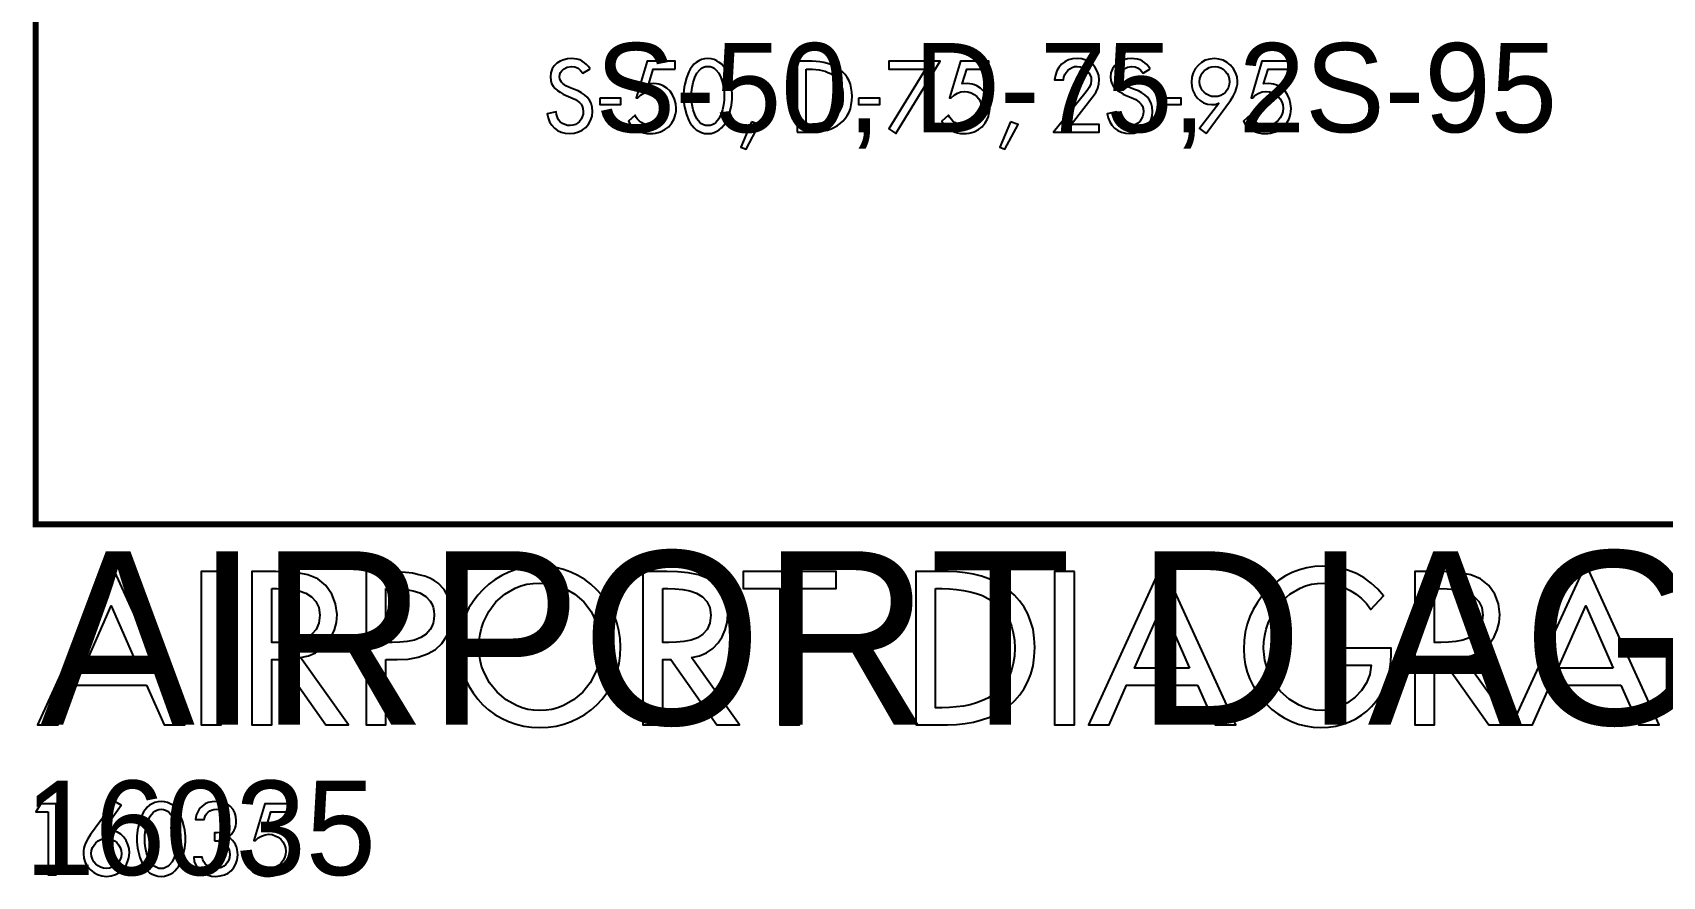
# Model space of a CAD drawing. Extents: x 0.08 to 5.7, y 0.31 to 7.95.
# Drawn here: x 0.25 to 1.713, y 0.309 to 1.067 of the extents above; entities that cross this region are included whole.
import ezdxf

# ---------------------------------------------------------------- set-up
doc = ezdxf.new("R2010")
doc.units = 0
doc.layers.get('0').update_dxf_attribs({"linetype": 'CONTINUOUS'})

msp = doc.modelspace()

# ---------------------------------------------------------------- linework, layer by layer
at = {"color": 0, "const_width": 0.005417}
msp.add_lwpolyline([(0.252929, 7.62446), (5.12706, 7.62446), (5.12706, 0.625543), (0.252929, 0.625543), (0.252929, 7.62446)], dxfattribs=at)
at = {"color": 0}
for points in [[(0.750706, 1.03429), (0.749186, 1.0364), (0.747504, 1.03836), (0.745714, 1.03988), (0.743599, 1.04123), (0.741374, 1.04237), (0.73915, 1.04308), (0.736654, 1.04346), (0.73405, 1.04362), (0.730414, 1.04335), (0.726942, 1.04264), (0.723742, 1.04123), (0.720811, 1.03944), (0.718479, 1.03711), (0.716525, 1.03429), (0.71544, 1.03098), (0.715007, 1.02723), (0.715278, 1.02403), (0.716092, 1.02127), (0.717503, 1.01877), (0.719293, 1.01666), (0.721408, 1.01487), (0.723742, 1.01335), (0.7264, 1.01183), (0.729167, 1.01058), (0.733453, 1.00873), (0.737522, 1.00678), (0.741103, 1.00418), (0.742512, 1.00266), (0.74349, 1.00081), (0.74414, 0.998753), (0.744467, 0.996257), (0.744303, 0.993761), (0.743599, 0.991265), (0.742622, 0.98915), (0.741103, 0.987196), (0.739421, 0.985678), (0.737522, 0.984429), (0.735297, 0.983724), (0.732801, 0.983453), (0.730251, 0.983615), (0.727919, 0.984321), (0.725857, 0.985406), (0.723904, 0.986925), (0.722385, 0.988769), (0.721246, 0.990831), (0.72054, 0.993326), (0.720269, 0.995822), (0.712076, 0.99414), (0.71289, 0.990289), (0.714301, 0.986925), (0.716254, 0.983886), (0.71875, 0.981228), (0.721517, 0.979167), (0.724718, 0.977647), (0.728353, 0.976671), (0.732096, 0.9764), (0.736274, 0.976671), (0.740126, 0.977756), (0.743599, 0.979438), (0.74669, 0.981825), (0.749186, 0.9847), (0.751085, 0.988064), (0.752388, 0.991971), (0.752767, 0.996257), (0.752388, 1.00016), (0.751519, 1.00347), (0.75, 1.0064), (0.748047, 1.0089), (0.745714, 1.01096), (0.742893, 1.01291), (0.739854, 1.01459), (0.736654, 1.01595), (0.732096, 1.0178), (0.729004, 1.01931), (0.726129, 1.02127), (0.724989, 1.02235), (0.724012, 1.02387), (0.723469, 1.02539), (0.723199, 1.02723), (0.723469, 1.0293), (0.724175, 1.03109), (0.725261, 1.03277), (0.726671, 1.03402), (0.729981, 1.03597), (0.733886, 1.03651), (0.737088, 1.03613), (0.739854, 1.03499), (0.742079, 1.03304), (0.744032, 1.03044), (0.750706, 1.03429)], [(0.826932, 1.03418), (0.826932, 1.04123), (0.801812, 1.04123), (0.791938, 1.00846), (0.793457, 1.00846), (0.795844, 1.01085), (0.798774, 1.01264), (0.802083, 1.01373), (0.805393, 1.01416), (0.808485, 1.01373), (0.811253, 1.01291), (0.813911, 1.0115), (0.816243, 1.0096), (0.818033, 1.00738), (0.819607, 1.00488), (0.820421, 1.00206), (0.820692, 0.999024), (0.820421, 0.995822), (0.819607, 0.993056), (0.818197, 0.990289), (0.816243, 0.988064), (0.814019, 0.986111), (0.811415, 0.984592), (0.808485, 0.983724), (0.805285, 0.983453), (0.80306, 0.983615), (0.800999, 0.984158), (0.798774, 0.985026), (0.796821, 0.986111), (0.794868, 0.987522), (0.793349, 0.98915), (0.791938, 0.990831), (0.791124, 0.992893), (0.785157, 0.987358), (0.786675, 0.984864), (0.788629, 0.982639), (0.790853, 0.980849), (0.793349, 0.979167), (0.795953, 0.977919), (0.798774, 0.977106), (0.80165, 0.976508), (0.804742, 0.9764), (0.807075, 0.9764), (0.809462, 0.976779), (0.811686, 0.977214), (0.813911, 0.977919), (0.817762, 0.979872), (0.821235, 0.982476), (0.824001, 0.98584), (0.826118, 0.989583), (0.826824, 0.991644), (0.827365, 0.993869), (0.8278, 0.996257), (0.8278, 0.998753), (0.827474, 1.00304), (0.826389, 1.00722), (0.824707, 1.01096), (0.822483, 1.01443), (0.819607, 1.0172), (0.816243, 1.01931), (0.81429, 1.02013), (0.812229, 1.02067), (0.810112, 1.0211), (0.807781, 1.02127), (0.803331, 1.021), (0.807346, 1.03418), (0.826932, 1.03418)], [(0.856392, 0.9764), (0.859321, 0.976508), (0.861925, 0.977214), (0.864421, 0.978353), (0.866644, 0.97971), (0.868599, 0.981392), (0.870443, 0.983453), (0.872071, 0.985678), (0.873481, 0.988172), (0.875543, 0.99349), (0.877061, 0.999024), (0.877496, 1.00179), (0.877929, 1.00456), (0.878039, 1.00722), (0.878201, 1.00987), (0.878039, 1.01237), (0.877929, 1.01514), (0.877658, 1.0179), (0.877061, 1.02067), (0.875543, 1.02637), (0.873481, 1.03168), (0.872071, 1.03418), (0.870443, 1.0364), (0.868761, 1.03847), (0.866644, 1.04026), (0.864421, 1.04167), (0.861925, 1.04275), (0.859321, 1.04346), (0.856392, 1.04362), (0.853353, 1.04346), (0.850694, 1.04275), (0.848199, 1.04167), (0.845975, 1.04026), (0.843912, 1.03847), (0.842231, 1.0364), (0.840549, 1.03418), (0.839193, 1.03168), (0.837076, 1.02637), (0.835558, 1.02067), (0.835124, 1.0179), (0.834744, 1.01514), (0.834581, 1.01237), (0.834418, 1.00987), (0.834581, 1.00722), (0.834744, 1.00456), (0.835124, 1.00179), (0.835558, 0.999024), (0.837076, 0.99349), (0.839193, 0.988172), (0.840549, 0.985678), (0.842231, 0.983453), (0.844021, 0.981392), (0.845975, 0.97971), (0.848199, 0.978353), (0.850694, 0.977214), (0.853353, 0.976508), (0.856392, 0.9764)], [(0.936415, 0.977485), (0.949599, 0.977485), (0.953342, 0.977647), (0.956922, 0.978082), (0.960394, 0.978624), (0.963758, 0.979438), (0.96696, 0.980578), (0.969997, 0.981933), (0.972765, 0.983453), (0.975261, 0.985406), (0.977647, 0.987522), (0.97971, 0.989854), (0.981554, 0.992512), (0.983074, 0.995443), (0.984321, 0.998589), (0.985135, 1.00206), (0.985678, 1.00586), (0.985949, 1.00971), (0.985678, 1.01362), (0.985135, 1.0172), (0.984321, 1.02056), (0.983074, 1.02376), (0.981554, 1.02653), (0.97971, 1.02919), (0.977485, 1.03152), (0.975261, 1.03364), (0.972657, 1.03543), (0.969835, 1.03695), (0.966797, 1.03836), (0.963758, 1.03928), (0.960394, 1.04026), (0.956922, 1.04085), (0.95345, 1.04112), (0.949869, 1.04123), (0.936415, 1.04123), (0.936415, 0.977485)], [(1.05181, 1.03418), (1.01877, 0.980686), (1.02501, 0.9764), (1.06489, 1.04123), (1.01877, 1.04123), (1.01877, 1.03418), (1.05181, 1.03418)], [(1.10845, 1.03418), (1.10845, 1.04123), (1.08317, 1.04123), (1.07335, 1.00846), (1.07487, 1.00846), (1.07737, 1.01085), (1.0803, 1.01264), (1.0835, 1.01373), (1.08681, 1.01416), (1.08984, 1.01373), (1.09277, 1.01291), (1.09527, 1.0115), (1.09766, 1.0096), (1.09945, 1.00738), (1.10097, 1.00488), (1.10178, 1.00206), (1.10221, 0.999024), (1.10178, 0.995822), (1.10097, 0.993056), (1.09961, 0.990289), (1.09766, 0.988064), (1.09543, 0.986111), (1.09277, 0.984592), (1.08984, 0.983724), (1.08664, 0.983453), (1.08458, 0.983615), (1.08236, 0.984158), (1.0803, 0.985026), (1.07818, 0.986111), (1.07639, 0.987522), (1.07471, 0.98915), (1.07346, 0.990831), (1.07248, 0.992893), (1.06652, 0.987358), (1.0682, 0.984864), (1.06999, 0.982639), (1.07237, 0.980849), (1.07471, 0.979167), (1.07737, 0.977919), (1.0803, 0.977106), (1.08317, 0.976508), (1.0861, 0.9764), (1.08849, 0.9764), (1.09082, 0.976779), (1.09321, 0.977214), (1.09527, 0.977919), (1.09918, 0.979872), (1.10265, 0.982476), (1.10541, 0.98584), (1.10748, 0.989583), (1.10818, 0.991644), (1.10872, 0.993869), (1.10916, 0.996257), (1.10932, 0.998753), (1.10889, 1.00304), (1.10791, 1.00722), (1.10623, 1.01096), (1.1039, 1.01443), (1.10113, 1.0172), (1.09766, 1.01931), (1.0957, 1.02013), (1.09359, 1.02067), (1.09152, 1.0211), (1.0893, 1.02127), (1.08474, 1.021), (1.08876, 1.03418), (1.10845, 1.03418)], [(1.18235, 0.984592), (1.20318, 1.01096), (1.20502, 1.01389), (1.20638, 1.0172), (1.20725, 1.02083), (1.20763, 1.02447), (1.20725, 1.02848), (1.20595, 1.03223), (1.20416, 1.03554), (1.20182, 1.03836), (1.19889, 1.04058), (1.19553, 1.04221), (1.19195, 1.04335), (1.18793, 1.04362), (1.18376, 1.04335), (1.18001, 1.04237), (1.17665, 1.04069), (1.17388, 1.03847), (1.17155, 1.0357), (1.16971, 1.0325), (1.16835, 1.02875), (1.16764, 1.02458), (1.17556, 1.02458), (1.176, 1.02696), (1.17681, 1.02919), (1.1779, 1.03125), (1.17947, 1.03304), (1.18126, 1.03456), (1.18332, 1.03554), (1.18555, 1.0364), (1.18793, 1.03651), (1.19043, 1.03624), (1.19265, 1.03554), (1.19488, 1.03445), (1.19667, 1.03293), (1.19819, 1.03098), (1.19944, 1.02886), (1.2003, 1.02653), (1.20057, 1.02403), (1.19998, 1.02083), (1.19862, 1.0178), (1.19683, 1.01497), (1.19488, 1.01237), (1.16667, 0.977485), (1.20763, 0.977485), (1.20763, 0.984592), (1.18235, 0.984592)], [(1.25347, 1.03429), (1.25195, 1.0364), (1.25027, 1.03836), (1.24848, 1.03988), (1.24637, 1.04123), (1.2443, 1.04237), (1.24197, 1.04308), (1.23942, 1.04346), (1.23682, 1.04362), (1.23318, 1.04335), (1.22971, 1.04264), (1.22651, 1.04123), (1.22374, 1.03944), (1.22125, 1.03711), (1.21946, 1.03429), (1.21821, 1.03098), (1.21777, 1.02723), (1.21804, 1.02403), (1.21891, 1.02127), (1.22027, 1.01877), (1.22206, 1.01666), (1.22418, 1.01487), (1.22667, 1.01335), (1.22917, 1.01183), (1.23193, 1.01058), (1.23638, 1.00873), (1.2404, 1.00678), (1.24387, 1.00418), (1.24528, 1.00266), (1.24637, 1.00081), (1.24707, 0.998753), (1.24734, 0.996257), (1.24707, 0.993761), (1.24637, 0.991265), (1.24544, 0.98915), (1.24403, 0.987196), (1.24224, 0.985678), (1.24029, 0.984429), (1.23806, 0.983724), (1.23557, 0.983453), (1.23307, 0.983615), (1.23069, 0.984321), (1.22862, 0.985406), (1.22678, 0.986925), (1.22526, 0.988769), (1.22401, 0.990831), (1.22331, 0.993326), (1.2232, 0.995822), (1.21484, 0.99414), (1.21571, 0.990289), (1.21707, 0.986925), (1.21902, 0.983886), (1.22152, 0.981228), (1.22428, 0.979167), (1.22765, 0.977647), (1.23112, 0.976671), (1.23486, 0.9764), (1.23904, 0.976671), (1.24289, 0.977756), (1.24637, 0.979438), (1.24946, 0.981825), (1.25206, 0.9847), (1.25391, 0.988064), (1.25515, 0.991971), (1.25553, 0.996257), (1.25526, 1.00016), (1.25429, 1.00347), (1.25293, 1.0064), (1.25098, 1.0089), (1.24848, 1.01096), (1.24582, 1.01291), (1.24278, 1.01459), (1.23942, 1.01595), (1.23486, 1.0178), (1.23182, 1.01931), (1.229, 1.02127), (1.22776, 1.02235), (1.22678, 1.02387), (1.22624, 1.02539), (1.22597, 1.02723), (1.22624, 1.0293), (1.22694, 1.03109), (1.22808, 1.03277), (1.22944, 1.03402), (1.23291, 1.03597), (1.23665, 1.03651), (1.24002, 1.03613), (1.24262, 1.03499), (1.24501, 1.03304), (1.24696, 1.03044), (1.25347, 1.03429)], [(1.3036, 0.9764), (1.32541, 1.00586), (1.3278, 1.00987), (1.32986, 1.01405), (1.33068, 1.01611), (1.33127, 1.01834), (1.33165, 1.02067), (1.33181, 1.02306), (1.33138, 1.02723), (1.33013, 1.03109), (1.32818, 1.03456), (1.32557, 1.03765), (1.32248, 1.04015), (1.31901, 1.0421), (1.31516, 1.04319), (1.31109, 1.04362), (1.3068, 1.04319), (1.3029, 1.0421), (1.29943, 1.04015), (1.29639, 1.03749), (1.29389, 1.03445), (1.2921, 1.03082), (1.29085, 1.0268), (1.29042, 1.02252), (1.29085, 1.01861), (1.29183, 1.01497), (1.29335, 1.0115), (1.29557, 1.00846), (1.29818, 1.00597), (1.30127, 1.00402), (1.30474, 1.00277), (1.30848, 1.00239), (1.31179, 1.0025), (1.31473, 1.00363), (1.31489, 1.00331), (1.2978, 0.980849), (1.3036, 0.9764)], [(1.37891, 1.03418), (1.37891, 1.04123), (1.35373, 1.04123), (1.34391, 1.00846), (1.34543, 1.00846), (1.34777, 1.01085), (1.35086, 1.01264), (1.354, 1.01373), (1.35737, 1.01416), (1.36041, 1.01373), (1.36334, 1.01291), (1.36583, 1.0115), (1.36822, 1.0096), (1.37001, 1.00738), (1.37153, 1.00488), (1.37234, 1.00206), (1.37277, 0.999024), (1.37234, 0.995822), (1.37153, 0.993056), (1.37012, 0.990289), (1.36822, 0.988064), (1.36599, 0.986111), (1.36334, 0.984592), (1.36041, 0.983724), (1.35721, 0.983453), (1.35514, 0.983615), (1.35292, 0.984158), (1.35069, 0.985026), (1.34874, 0.986111), (1.34695, 0.987522), (1.34527, 0.98915), (1.34402, 0.990831), (1.34304, 0.992893), (1.33708, 0.987358), (1.3386, 0.984864), (1.34055, 0.982639), (1.34277, 0.980849), (1.34527, 0.979167), (1.34793, 0.977919), (1.35086, 0.977106), (1.35373, 0.976508), (1.35666, 0.9764), (1.35905, 0.9764), (1.36138, 0.976779), (1.36361, 0.977214), (1.36583, 0.977919), (1.36974, 0.979872), (1.37321, 0.982476), (1.37598, 0.98584), (1.37804, 0.989583), (1.37874, 0.991644), (1.37929, 0.993869), (1.37972, 0.996257), (1.37988, 0.998753), (1.37945, 1.00304), (1.37847, 1.00722), (1.37679, 1.01096), (1.37446, 1.01443), (1.37153, 1.0172), (1.36822, 1.01931), (1.36627, 1.02013), (1.36415, 1.02067), (1.36209, 1.0211), (1.35986, 1.02127), (1.35525, 1.021), (1.35932, 1.03418), (1.37891, 1.03418)], [(0.856392, 1.03651), (0.858344, 1.0364), (0.860297, 1.03581), (0.861925, 1.03488), (0.863499, 1.03364), (0.866103, 1.03044), (0.868056, 1.02653), (0.869467, 1.02224), (0.870443, 1.0178), (0.870985, 1.01362), (0.871094, 1.00987), (0.870985, 1.00624), (0.870443, 1.00206), (0.869467, 0.997613), (0.868056, 0.993326), (0.866103, 0.989421), (0.863499, 0.986274), (0.861925, 0.985135), (0.860297, 0.984158), (0.858344, 0.983615), (0.856392, 0.983453), (0.854329, 0.983615), (0.852376, 0.984158), (0.850694, 0.985135), (0.849175, 0.986274), (0.846517, 0.989421), (0.844564, 0.993326), (0.843207, 0.997613), (0.842231, 1.00206), (0.841689, 1.00624), (0.841525, 1.00987), (0.841689, 1.01362), (0.842231, 1.0178), (0.843207, 1.02224), (0.844564, 1.02653), (0.846517, 1.03044), (0.849175, 1.03364), (0.850694, 1.03488), (0.852376, 1.03581), (0.854329, 1.0364), (0.856392, 1.03651)], [(0.944607, 1.03418), (0.947374, 1.03418), (0.950413, 1.03418), (0.953342, 1.03391), (0.956272, 1.03348), (0.959039, 1.03293), (0.961643, 1.03223), (0.964193, 1.03125), (0.966363, 1.03017), (0.968587, 1.02886), (0.97054, 1.02723), (0.972385, 1.02555), (0.973904, 1.02349), (0.975261, 1.02127), (0.976238, 1.01861), (0.977106, 1.01584), (0.977485, 1.0128), (0.977647, 1.00944), (0.977485, 1.00597), (0.977106, 1.00293), (0.976238, 1.00016), (0.975261, 0.997613), (0.973904, 0.995443), (0.972385, 0.993326), (0.97054, 0.991536), (0.968587, 0.990018), (0.966363, 0.988607), (0.964193, 0.987522), (0.961643, 0.986546), (0.959039, 0.98584), (0.956272, 0.985297), (0.953342, 0.984864), (0.950413, 0.9847), (0.947374, 0.984592), (0.944607, 0.984592), (0.944607, 1.03418)], [(1.31109, 1.00944), (1.30859, 1.00971), (1.30626, 1.01042), (1.30387, 1.01166), (1.30192, 1.01335), (1.30013, 1.0153), (1.29877, 1.01763), (1.29791, 1.02013), (1.29753, 1.02289), (1.29791, 1.02572), (1.29877, 1.02821), (1.30002, 1.03054), (1.30181, 1.0325), (1.30387, 1.03418), (1.30626, 1.03554), (1.30887, 1.03624), (1.31169, 1.03651), (1.31418, 1.03624), (1.31668, 1.03543), (1.3189, 1.03402), (1.32086, 1.03233), (1.32248, 1.03027), (1.32362, 1.02805), (1.32444, 1.02555), (1.32471, 1.02289), (1.32444, 1.0204), (1.32373, 1.0179), (1.32265, 1.01557), (1.32096, 1.01362), (1.31901, 1.01183), (1.31668, 1.01058), (1.31402, 1.00971), (1.31109, 1.00944)], [(0.75944, 1.00819), (0.75944, 1.00239), (0.778321, 1.00239), (0.778321, 1.00819), (0.75944, 1.00819)], [(0.991644, 1.00819), (0.991644, 1.00239), (1.01058, 1.00239), (1.01058, 1.00819), (0.991644, 1.00819)], [(1.26221, 1.00819), (1.26221, 1.00239), (1.28109, 1.00239), (1.28109, 1.00819), (1.26221, 1.00819)], [(0.895671, 0.986925), (0.88596, 0.964031), (0.890842, 0.96224), (0.902507, 0.984429), (0.895671, 0.986925)], [(1.12793, 0.986925), (1.11833, 0.964031), (1.12305, 0.96224), (1.13487, 0.984429), (1.12793, 0.986925)], [(0.352485, 0.481228), (0.368326, 0.445529), (0.386828, 0.445529), (0.320692, 0.590115), (0.254557, 0.445529), (0.273058, 0.445529), (0.2889, 0.481228), (0.352485, 0.481228)], [(0.705567, 0.588053), (0.698351, 0.587619), (0.691243, 0.586643), (0.684299, 0.584853), (0.677626, 0.582519), (0.671386, 0.579428), (0.665419, 0.575846), (0.659722, 0.571669), (0.654568, 0.567057), (0.649849, 0.561957), (0.645671, 0.556261), (0.641928, 0.550401), (0.638889, 0.544054), (0.636393, 0.537381), (0.634603, 0.530274), (0.633464, 0.523058), (0.633029, 0.515571), (0.633464, 0.507758), (0.634603, 0.500435), (0.636393, 0.493326), (0.638889, 0.486546), (0.641928, 0.480143), (0.645562, 0.474175), (0.64974, 0.468588), (0.65446, 0.463596), (0.65956, 0.458876), (0.665256, 0.454861), (0.671224, 0.451389), (0.677518, 0.44846), (0.68419, 0.446126), (0.691135, 0.444444), (0.698188, 0.443468), (0.705567, 0.443033), (0.71289, 0.443468), (0.720161, 0.444444), (0.726942, 0.446126), (0.733615, 0.44846), (0.740018, 0.451389), (0.745985, 0.454861), (0.751519, 0.458876), (0.756674, 0.463596), (0.761393, 0.468588), (0.765571, 0.474175), (0.769314, 0.480143), (0.772353, 0.486546), (0.774849, 0.493326), (0.776693, 0.500435), (0.777615, 0.507758), (0.778049, 0.515571), (0.777615, 0.523058), (0.776531, 0.530274), (0.77474, 0.537381), (0.772244, 0.544054), (0.769151, 0.550401), (0.765571, 0.556261), (0.761231, 0.561957), (0.756511, 0.567057), (0.751411, 0.571669), (0.745822, 0.575846), (0.739746, 0.579428), (0.733453, 0.582519), (0.726779, 0.584853), (0.719997, 0.586643), (0.71289, 0.587619), (0.705567, 0.588053)], [(1.29584, 0.481228), (1.31169, 0.445529), (1.3303, 0.445529), (1.26405, 0.590115), (1.19792, 0.445529), (1.21652, 0.445529), (1.23221, 0.481228), (1.29584, 0.481228)], [(1.41694, 0.514324), (1.41694, 0.499024), (1.45182, 0.499024), (1.45057, 0.490831), (1.44764, 0.483182), (1.44303, 0.476238), (1.43733, 0.470269), (1.43056, 0.465278), (1.42318, 0.461535), (1.41558, 0.459147), (1.40767, 0.458333), (1.40224, 0.458604), (1.39692, 0.459581), (1.39193, 0.460992), (1.3871, 0.463053), (1.3782, 0.468479), (1.37044, 0.475532), (1.36404, 0.483886), (1.35932, 0.493326), (1.35623, 0.50331), (1.35514, 0.513889), (1.35541, 0.520019), (1.35623, 0.525825), (1.35748, 0.531412), (1.35932, 0.536783), (1.36415, 0.546821), (1.37082, 0.555556), (1.37874, 0.562771), (1.38791, 0.568197), (1.39279, 0.57015), (1.39806, 0.571669), (1.40349, 0.572483), (1.40901, 0.572754), (1.41525, 0.572374), (1.42122, 0.571126), (1.42725, 0.569011), (1.43278, 0.566243), (1.43821, 0.562935), (1.44303, 0.558865), (1.44764, 0.554308), (1.45156, 0.549154), (1.46278, 0.561253), (1.45762, 0.567383), (1.45182, 0.572754), (1.44553, 0.577365), (1.43858, 0.581272), (1.43137, 0.584147), (1.42389, 0.586372), (1.41612, 0.587619), (1.40831, 0.588053), (1.4011, 0.587619), (1.39415, 0.586535), (1.38737, 0.584744), (1.38086, 0.582249), (1.37473, 0.579156), (1.36876, 0.575412), (1.36334, 0.571235), (1.35834, 0.566407), (1.35362, 0.561089), (1.34961, 0.555393), (1.34598, 0.549154), (1.34294, 0.542643), (1.34055, 0.535807), (1.33876, 0.528592), (1.33778, 0.521104), (1.33735, 0.513456), (1.33762, 0.506401), (1.33876, 0.499567), (1.34055, 0.492893), (1.34294, 0.486546), (1.34581, 0.480414), (1.34928, 0.47461), (1.35335, 0.469185), (1.3578, 0.464193), (1.36263, 0.459418), (1.36806, 0.455404), (1.37375, 0.451824), (1.37972, 0.448731), (1.38612, 0.446235), (1.39279, 0.444607), (1.39958, 0.443468), (1.40653, 0.443033), (1.41347, 0.443468), (1.42014, 0.444282), (1.42637, 0.445964), (1.43235, 0.448079), (1.43793, 0.450846), (1.44303, 0.454047), (1.44792, 0.45779), (1.45221, 0.461968), (1.45628, 0.466689), (1.45958, 0.471679), (1.46262, 0.477106), (1.46511, 0.48291), (1.46707, 0.48904), (1.46847, 0.495443), (1.46929, 0.502061), (1.46957, 0.509006), (1.46957, 0.514324), (1.41694, 0.514324)], [(1.676, 0.481228), (1.69179, 0.445529), (1.71039, 0.445529), (1.64432, 0.590115), (1.57807, 0.445529), (1.59668, 0.445529), (1.61253, 0.481228), (1.676, 0.481228)], [(0.419433, 0.583062), (0.401531, 0.583062), (0.401531, 0.445529), (0.419433, 0.445529), (0.419433, 0.583062)], [(0.490668, 0.50586), (0.497939, 0.507488), (0.504286, 0.510254), (0.509983, 0.51416), (0.514594, 0.519043), (0.518338, 0.524576), (0.521104, 0.530817), (0.522894, 0.537489), (0.523492, 0.544596), (0.522244, 0.554036), (0.518881, 0.562771), (0.513456, 0.570529), (0.506131, 0.57666), (0.497233, 0.580296), (0.487901, 0.582086), (0.47819, 0.5829), (0.468588, 0.583062), (0.447103, 0.583062), (0.447103, 0.445529), (0.464844, 0.445529), (0.464844, 0.504178), (0.472222, 0.504178), (0.513456, 0.445529), (0.533908, 0.445529), (0.490668, 0.50586)], [(0.567383, 0.504178), (0.577474, 0.504178), (0.587349, 0.504557), (0.596408, 0.506239), (0.60471, 0.509169), (0.611817, 0.513183), (0.617622, 0.518608), (0.622071, 0.525553), (0.623753, 0.52946), (0.624838, 0.533908), (0.625706, 0.538629), (0.625814, 0.543728), (0.625271, 0.552518), (0.62321, 0.560275), (0.619738, 0.567057), (0.61415, 0.572646), (0.610678, 0.574978), (0.606825, 0.577094), (0.602214, 0.578885), (0.59706, 0.580296), (0.591254, 0.581543), (0.584853, 0.582357), (0.5778, 0.58279), (0.569988, 0.583062), (0.549588, 0.583062), (0.549588, 0.445529), (0.567383, 0.445529), (0.567383, 0.504178)], [(0.705567, 0.458333), (0.700142, 0.458604), (0.694715, 0.459418), (0.689561, 0.460829), (0.684571, 0.462782), (0.675293, 0.467936), (0.667101, 0.474881), (0.660428, 0.483344), (0.655274, 0.493056), (0.653321, 0.498318), (0.651964, 0.503907), (0.651096, 0.509603), (0.650825, 0.515571), (0.651096, 0.521376), (0.651964, 0.526964), (0.653212, 0.532335), (0.654839, 0.537651), (0.659722, 0.547364), (0.666124, 0.555826), (0.674154, 0.562935), (0.683485, 0.568197), (0.688585, 0.570258), (0.694011, 0.571669), (0.699599, 0.572483), (0.705567, 0.572754), (0.711535, 0.572483), (0.717231, 0.571669), (0.722493, 0.570258), (0.727647, 0.568197), (0.737088, 0.562935), (0.745008, 0.555826), (0.751519, 0.547364), (0.756239, 0.537651), (0.757921, 0.532335), (0.759332, 0.526964), (0.759983, 0.521376), (0.760254, 0.515571), (0.759983, 0.509603), (0.759169, 0.503907), (0.757758, 0.498318), (0.75586, 0.493056), (0.750814, 0.483344), (0.744032, 0.474881), (0.73584, 0.467936), (0.726671, 0.462782), (0.721679, 0.460829), (0.716362, 0.459418), (0.7111, 0.458604), (0.705567, 0.458333)], [(0.841525, 0.50586), (0.848742, 0.507488), (0.855143, 0.510254), (0.86084, 0.51416), (0.86556, 0.519043), (0.869303, 0.524576), (0.871962, 0.530817), (0.873753, 0.537489), (0.874294, 0.544596), (0.87321, 0.554036), (0.869738, 0.562771), (0.864312, 0.570529), (0.856933, 0.57666), (0.848036, 0.580296), (0.838758, 0.582086), (0.829047, 0.5829), (0.819444, 0.583062), (0.797906, 0.583062), (0.797906, 0.445529), (0.81581, 0.445529), (0.81581, 0.504178), (0.823079, 0.504178), (0.864421, 0.445529), (0.884711, 0.445529), (0.841525, 0.50586)], [(0.938585, 0.567762), (0.971408, 0.567762), (0.971408, 0.583062), (0.887912, 0.583062), (0.887912, 0.567762), (0.920844, 0.567762), (0.920844, 0.445529), (0.938585, 0.445529), (0.938585, 0.567762)], [(1.04291, 0.445529), (1.0714, 0.445529), (1.07943, 0.445856), (1.08724, 0.446669), (1.09473, 0.447917), (1.10194, 0.449869), (1.10872, 0.452203), (1.11529, 0.455132), (1.12126, 0.458604), (1.12679, 0.462619), (1.13194, 0.467231), (1.13639, 0.472385), (1.1403, 0.478082), (1.14361, 0.484321), (1.14627, 0.491103), (1.14822, 0.498481), (1.14931, 0.506511), (1.14974, 0.514974), (1.14931, 0.523329), (1.14822, 0.53125), (1.1461, 0.538465), (1.14345, 0.545139), (1.14014, 0.551269), (1.13623, 0.556803), (1.13167, 0.561794), (1.12668, 0.566243), (1.12109, 0.570258), (1.11502, 0.573622), (1.10862, 0.576551), (1.10194, 0.578885), (1.09473, 0.580675), (1.08735, 0.581922), (1.0797, 0.58279), (1.07194, 0.583062), (1.04291, 0.583062), (1.04291, 0.445529)], [(1.18555, 0.583062), (1.16764, 0.583062), (1.16764, 0.445529), (1.18555, 0.445529), (1.18555, 0.583062)], [(1.53444, 0.50586), (1.54167, 0.507488), (1.54807, 0.510254), (1.55376, 0.51416), (1.55849, 0.519043), (1.56222, 0.524576), (1.565, 0.530817), (1.56668, 0.537489), (1.56722, 0.544596), (1.56614, 0.554036), (1.56267, 0.562771), (1.55724, 0.570529), (1.54986, 0.57666), (1.54112, 0.580296), (1.53168, 0.582086), (1.52208, 0.5829), (1.51247, 0.583062), (1.49083, 0.583062), (1.49083, 0.445529), (1.50874, 0.445529), (1.50874, 0.504178), (1.51594, 0.504178), (1.55735, 0.445529), (1.57764, 0.445529), (1.53444, 0.50586)], [(0.464844, 0.567762), (0.469564, 0.567762), (0.476238, 0.567492), (0.483074, 0.566949), (0.489421, 0.565701), (0.495443, 0.563585), (0.500543, 0.560547), (0.504557, 0.556369), (0.507215, 0.550836), (0.508192, 0.543892), (0.507215, 0.536675), (0.504883, 0.530979), (0.500976, 0.526801), (0.496094, 0.5236), (0.490397, 0.521539), (0.48405, 0.52029), (0.477376, 0.519586), (0.47054, 0.519422), (0.464844, 0.519422), (0.464844, 0.567762)], [(0.567383, 0.567762), (0.572103, 0.567762), (0.578776, 0.567654), (0.585394, 0.566949), (0.59196, 0.56581), (0.597928, 0.563911), (0.603082, 0.560818), (0.607096, 0.55664), (0.608615, 0.554144), (0.6097, 0.551107), (0.610406, 0.547797), (0.610678, 0.544162), (0.610406, 0.540256), (0.6097, 0.536783), (0.608724, 0.533908), (0.607206, 0.531088), (0.603461, 0.526801), (0.598633, 0.523762), (0.592936, 0.521539), (0.586535, 0.52029), (0.579861, 0.519586), (0.573079, 0.519422), (0.567383, 0.519422), (0.567383, 0.567762)], [(0.81581, 0.567762), (0.820421, 0.567762), (0.827094, 0.567492), (0.833876, 0.566949), (0.840278, 0.565701), (0.846246, 0.563585), (0.8514, 0.560547), (0.855414, 0.556369), (0.858074, 0.550836), (0.85905, 0.543892), (0.858074, 0.536675), (0.855686, 0.530979), (0.851779, 0.526801), (0.846951, 0.5236), (0.841254, 0.521539), (0.834853, 0.52029), (0.828179, 0.519586), (0.821397, 0.519422), (0.81581, 0.519422), (0.81581, 0.567762)], [(1.06071, 0.567762), (1.06668, 0.567762), (1.07319, 0.567492), (1.07959, 0.567057), (1.08572, 0.566243), (1.09169, 0.564996), (1.09738, 0.563476), (1.10276, 0.561524), (1.1078, 0.559028), (1.11252, 0.556099), (1.11664, 0.552789), (1.12055, 0.548882), (1.12392, 0.544596), (1.12668, 0.539714), (1.12891, 0.534179), (1.13053, 0.528212), (1.13151, 0.521539), (1.13194, 0.514324), (1.13151, 0.507107), (1.13053, 0.500435), (1.12891, 0.494467), (1.12668, 0.48904), (1.12392, 0.48405), (1.12055, 0.47971), (1.11664, 0.475857), (1.11252, 0.472493), (1.1078, 0.469564), (1.10276, 0.467231), (1.09738, 0.465115), (1.09169, 0.463596), (1.08572, 0.462349), (1.07959, 0.461535), (1.07319, 0.460992), (1.06668, 0.460829), (1.06071, 0.460829), (1.06071, 0.567762)], [(1.50874, 0.567762), (1.51335, 0.567762), (1.52001, 0.567492), (1.52681, 0.566949), (1.53331, 0.565701), (1.53917, 0.563585), (1.54432, 0.560547), (1.54833, 0.556369), (1.551, 0.550836), (1.55192, 0.543892), (1.55111, 0.536675), (1.54861, 0.530979), (1.54471, 0.526801), (1.53988, 0.5236), (1.53418, 0.521539), (1.52778, 0.52029), (1.52111, 0.519586), (1.51432, 0.519422), (1.50874, 0.519422), (1.50874, 0.567762)], [(0.345269, 0.496528), (0.296115, 0.496528), (0.320692, 0.552354), (0.345269, 0.496528)], [(1.28874, 0.496528), (1.23942, 0.496528), (1.26405, 0.552354), (1.28874, 0.496528)], [(1.66889, 0.496528), (1.61957, 0.496528), (1.64432, 0.552354), (1.66889, 0.496528)], [(0.264324, 0.36735), (0.264324, 0.31071), (0.271376, 0.31071), (0.271376, 0.374457), (0.25765, 0.374457), (0.253201, 0.36735), (0.264324, 0.36735)], [(0.324001, 0.37679), (0.302246, 0.34706), (0.299696, 0.343207), (0.297797, 0.339193), (0.296929, 0.336968), (0.296224, 0.334744), (0.295953, 0.332519), (0.295844, 0.330024), (0.296224, 0.325846), (0.297526, 0.32194), (0.299425, 0.318468), (0.302083, 0.315429), (0.305122, 0.312935), (0.308594, 0.311089), (0.3125, 0.309842), (0.316515, 0.309462), (0.320856, 0.309842), (0.324707, 0.311089), (0.328179, 0.313043), (0.331272, 0.315539), (0.333768, 0.318739), (0.335558, 0.322374), (0.336643, 0.326226), (0.337076, 0.330675), (0.336806, 0.334418), (0.335829, 0.338217), (0.33431, 0.341525), (0.332086, 0.344564), (0.329428, 0.347222), (0.326389, 0.349175), (0.323079, 0.350261), (0.319174, 0.350857), (0.31581, 0.350424), (0.312935, 0.349283), (0.312771, 0.349447), (0.329861, 0.373318), (0.324001, 0.37679)], [(0.365668, 0.309462), (0.368599, 0.309733), (0.371257, 0.310439), (0.373753, 0.311415), (0.375976, 0.312771), (0.377929, 0.314561), (0.379719, 0.316515), (0.381401, 0.318739), (0.382758, 0.321235), (0.384874, 0.326551), (0.386393, 0.332249), (0.386936, 0.335015), (0.387207, 0.337782), (0.387369, 0.34044), (0.387478, 0.342936), (0.387369, 0.34554), (0.387207, 0.348199), (0.386936, 0.350965), (0.386393, 0.353733), (0.384874, 0.359429), (0.382758, 0.364854), (0.381401, 0.36735), (0.379883, 0.369575), (0.378039, 0.37169), (0.375976, 0.373318), (0.373753, 0.374729), (0.371257, 0.375814), (0.368599, 0.376519), (0.365668, 0.37679), (0.362631, 0.376519), (0.360026, 0.375814), (0.357476, 0.374729), (0.355251, 0.373318), (0.35319, 0.37169), (0.351508, 0.369575), (0.349881, 0.36735), (0.348469, 0.364854), (0.346408, 0.359429), (0.344835, 0.353733), (0.344456, 0.350965), (0.344021, 0.348199), (0.343912, 0.34554), (0.34375, 0.342936), (0.343912, 0.34044), (0.344021, 0.337782), (0.344456, 0.335015), (0.344835, 0.332249), (0.346408, 0.326551), (0.348633, 0.321235), (0.349881, 0.318739), (0.351508, 0.316515), (0.353353, 0.314561), (0.355251, 0.312771), (0.357476, 0.311415), (0.360026, 0.310439), (0.362631, 0.309733), (0.365668, 0.309462)], [(0.365668, 0.369737), (0.367622, 0.369467), (0.369575, 0.368869), (0.371257, 0.368056), (0.372775, 0.366808), (0.375435, 0.363607), (0.377387, 0.3597), (0.378743, 0.355414), (0.379719, 0.350965), (0.380263, 0.346679), (0.380425, 0.343044), (0.380263, 0.339301), (0.379719, 0.335124), (0.378743, 0.330675), (0.377387, 0.326389), (0.375435, 0.322483), (0.372775, 0.319444), (0.371257, 0.318197), (0.369575, 0.317383), (0.367622, 0.316678), (0.365668, 0.316515), (0.363607, 0.316678), (0.361654, 0.317383), (0.360026, 0.318197), (0.358453, 0.319444), (0.355849, 0.322483), (0.353896, 0.326389), (0.352485, 0.330675), (0.351508, 0.335124), (0.350965, 0.339301), (0.350857, 0.343044), (0.350965, 0.346679), (0.351508, 0.350965), (0.352485, 0.355414), (0.353896, 0.3597), (0.355849, 0.363607), (0.358453, 0.366808), (0.360026, 0.368056), (0.361654, 0.368869), (0.363607, 0.369467), (0.365668, 0.369737)], [(0.413629, 0.341363), (0.416504, 0.341363), (0.419163, 0.340821), (0.421386, 0.339844), (0.423449, 0.338487), (0.425022, 0.336643), (0.426269, 0.334418), (0.426921, 0.331922), (0.427246, 0.329047), (0.426921, 0.326551), (0.426269, 0.324164), (0.425131, 0.322103), (0.423774, 0.32015), (0.421929, 0.318631), (0.419868, 0.317492), (0.417481, 0.316786), (0.414985, 0.316515), (0.412651, 0.316678), (0.410536, 0.317219), (0.408475, 0.318033), (0.406793, 0.319282), (0.405165, 0.320692), (0.403863, 0.322483), (0.403049, 0.324436), (0.402507, 0.32666), (0.394857, 0.32666), (0.3954, 0.322917), (0.396647, 0.319607), (0.3986, 0.316678), (0.400987, 0.314182), (0.403863, 0.312067), (0.407064, 0.31071), (0.410699, 0.309733), (0.414279, 0.309462), (0.418457, 0.309842), (0.422364, 0.310818), (0.425672, 0.312338), (0.428603, 0.314561), (0.43099, 0.317383), (0.432781, 0.320692), (0.433865, 0.324436), (0.434299, 0.328776), (0.43419, 0.331272), (0.433757, 0.333604), (0.433214, 0.335992), (0.432237, 0.338053), (0.431099, 0.340007), (0.429579, 0.341797), (0.427789, 0.343317), (0.425672, 0.344726), (0.428874, 0.347493), (0.431261, 0.350965), (0.432075, 0.352756), (0.432617, 0.354872), (0.433051, 0.357096), (0.433051, 0.359429), (0.432781, 0.363172), (0.43164, 0.366644), (0.430122, 0.369575), (0.427897, 0.372071), (0.425293, 0.374186), (0.4222, 0.375543), (0.418892, 0.376519), (0.415147, 0.37679), (0.411404, 0.376519), (0.407932, 0.375706), (0.405003, 0.374457), (0.402344, 0.372613), (0.400119, 0.370281), (0.398492, 0.367512), (0.397081, 0.364312), (0.396376, 0.360568), (0.404297, 0.360568), (0.404731, 0.362522), (0.405436, 0.364312), (0.406521, 0.365831), (0.407769, 0.367242), (0.409179, 0.368218), (0.410807, 0.369032), (0.412761, 0.369575), (0.414876, 0.369737), (0.41721, 0.369467), (0.419325, 0.368869), (0.421224, 0.367893), (0.422797, 0.366644), (0.424154, 0.365018), (0.425131, 0.363172), (0.425836, 0.361111), (0.425999, 0.358724), (0.425672, 0.356119), (0.425022, 0.353896), (0.423882, 0.352106), (0.422364, 0.350694), (0.42041, 0.34961), (0.418349, 0.348904), (0.415961, 0.348633), (0.413465, 0.348469), (0.413629, 0.341363)], [(0.483724, 0.36735), (0.483724, 0.374457), (0.458604, 0.374457), (0.448731, 0.341525), (0.450304, 0.341525), (0.452636, 0.344021), (0.455567, 0.345703), (0.458876, 0.346789), (0.46224, 0.347222), (0.465278, 0.346951), (0.468044, 0.345975), (0.470703, 0.344564), (0.472928, 0.342774), (0.474881, 0.340549), (0.476238, 0.33789), (0.477214, 0.335124), (0.477485, 0.332086), (0.477214, 0.329047), (0.4764, 0.326118), (0.474881, 0.32346), (0.473036, 0.321126), (0.470811, 0.319174), (0.468207, 0.317763), (0.465278, 0.316786), (0.462076, 0.316515), (0.459853, 0.316678), (0.45779, 0.317219), (0.455567, 0.318033), (0.453614, 0.319174), (0.45166, 0.320529), (0.450142, 0.322211), (0.448731, 0.324001), (0.447917, 0.325956), (0.441949, 0.320421), (0.443468, 0.317925), (0.445421, 0.31581), (0.447646, 0.313911), (0.450142, 0.312338), (0.4528, 0.311089), (0.455567, 0.310113), (0.458496, 0.309571), (0.461535, 0.309462), (0.463867, 0.309571), (0.466254, 0.309842), (0.468479, 0.310439), (0.470703, 0.311089), (0.47461, 0.313043), (0.478082, 0.315701), (0.480849, 0.318901), (0.48291, 0.322754), (0.483615, 0.324869), (0.484158, 0.327094), (0.484429, 0.329428), (0.484592, 0.331922), (0.484321, 0.336262), (0.483182, 0.340278), (0.481554, 0.344185), (0.479329, 0.347493), (0.4764, 0.350261), (0.472928, 0.352485), (0.471138, 0.353353), (0.469021, 0.353896), (0.46696, 0.354167), (0.464572, 0.354329), (0.460124, 0.354004), (0.464193, 0.36735), (0.483724, 0.36735)], [(0.316515, 0.316515), (0.313747, 0.316786), (0.311253, 0.317654), (0.309028, 0.318901), (0.306967, 0.320529), (0.305285, 0.322646), (0.304036, 0.324869), (0.303168, 0.327474), (0.302897, 0.330132), (0.303168, 0.33279), (0.304036, 0.335286), (0.305393, 0.337619), (0.307075, 0.339572), (0.30919, 0.341254), (0.311415, 0.342665), (0.313911, 0.343479), (0.316515, 0.34375), (0.319011, 0.343479), (0.321506, 0.342665), (0.323731, 0.341363), (0.325846, 0.339735), (0.327474, 0.337782), (0.328885, 0.335394), (0.329699, 0.332628), (0.330024, 0.329699), (0.329699, 0.327094), (0.328885, 0.324599), (0.327636, 0.322374), (0.325956, 0.320421), (0.323893, 0.318739), (0.321669, 0.317654), (0.319174, 0.316786), (0.316515, 0.316515)]]:
    msp.add_lwpolyline(points, dxfattribs=at)

# ---------------------------------------------------------------- texts
for s, height, p in [('         S-50, D-75, 2S-95', 0.0800792, (0.487858, 0.977511)), ('AIRPORT DIAGRAM', 0.155705, (0.2571, 0.445612)), ('16035', 0.0848199, (0.243101, 0.310635))]:
    msp.add_text(s, height=height, dxfattribs=at).set_placement(p)

doc.saveas('drawing.dxf')
